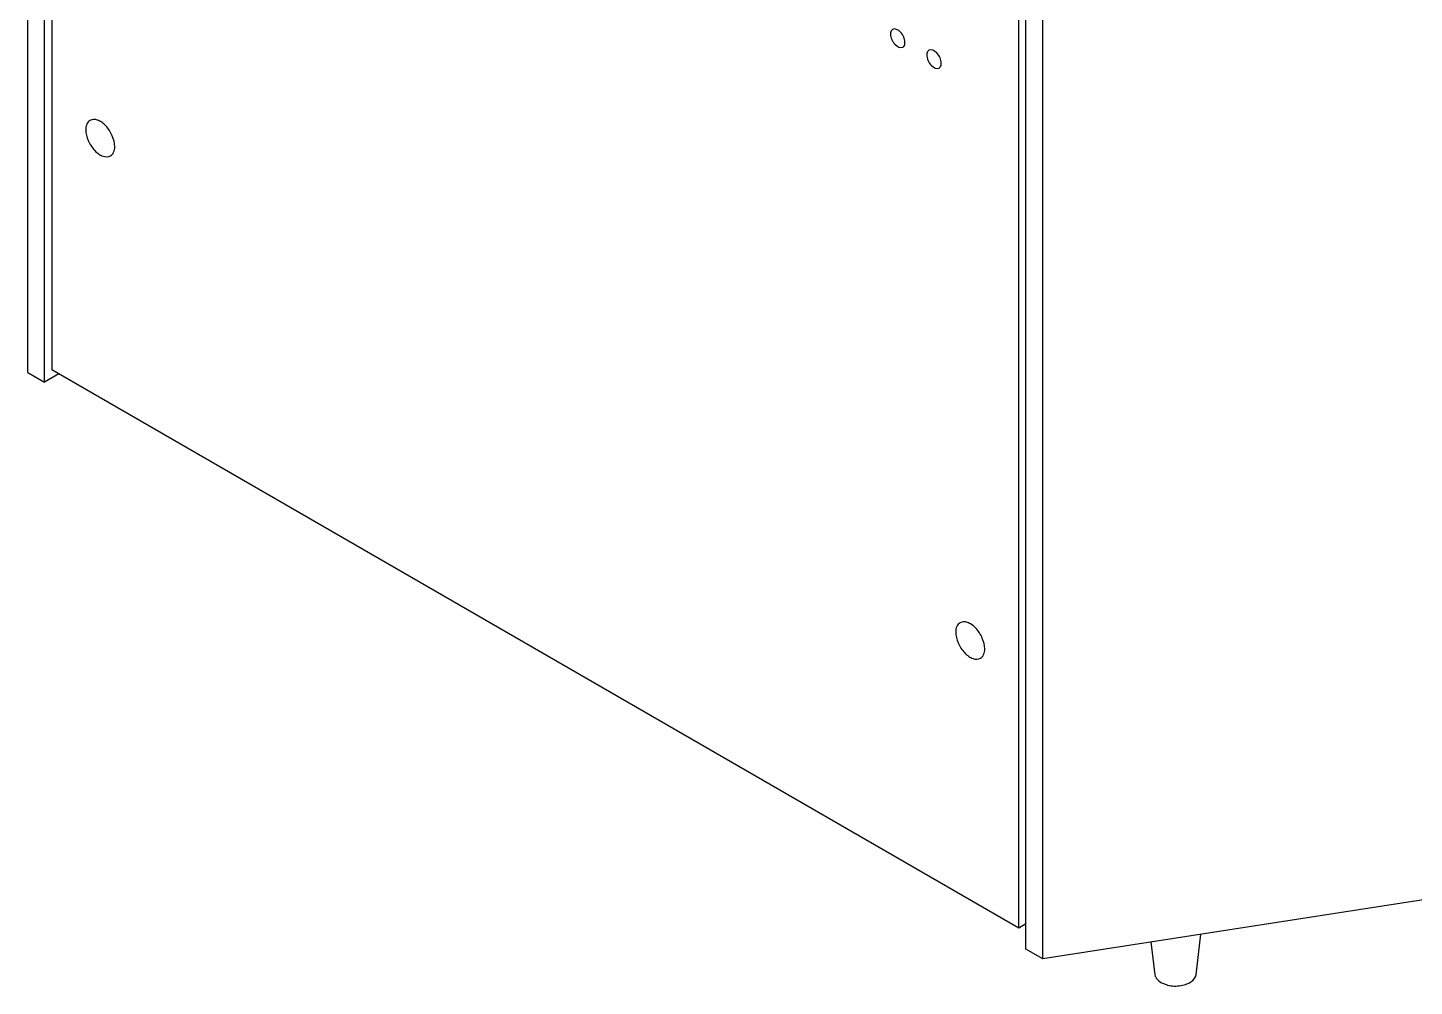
# Model space of a CAD drawing. Header units: millimetres. Extents: x 0 to 1189, y 0 to 841.
# Drawn here: x 290.1 to 425.3, y 234 to 327.4 of the extents above; entities that cross this region are included whole.
import ezdxf

# ---------------------------------------------------------------- set-up
doc = ezdxf.new("R2010")
doc.units = ezdxf.units.MM
doc.header["$LTSCALE"] = 65.395
doc.layers.get('0').update_dxf_attribs({"linetype": 'CONTINUOUS'})
doc.layers.add('AXIS', color=7, linetype='CONTINUOUS')
doc.layers.add('SURFACES', color=7, linetype='CONTINUOUS')

msp = doc.modelspace()

# ---------------------------------------------------------------- linework, layer by layer
at = {"color": 7, "linetype": 'Continuous'}
for p, q in [((290.05, 293.82), (290.05, 571.43)), ((291.68, 292.87), (291.68, 570.48)), ((292.39, 569.26), (292.39, 294.1)), ((386.71, 239.65), (386.71, 514.81)), ((290.05, 293.82), (291.68, 292.87)), ((293.1, 293.69), (291.68, 292.87)), ((386.71, 239.65), (292.39, 294.1)), ((387.41, 240.05), (386.71, 239.65))]:
    msp.add_line(p, q, dxfattribs=at)
at = {"layer": 'AXIS', "color": 7, "linetype": 'Continuous'}
for p, q in [((400.01, 235.08), (399.63, 238.3)), ((404, 235.08), (404.47, 239.05))]:
    msp.add_line(p, q, dxfattribs=at)
for points, knots in [([(374.4, 327.29), (374.37, 327.27), (374.24, 327.16), (374.2, 326.97), (374.2, 326.84)], [0, 0, 0, 0, 0.220867, 1, 1, 1, 1]), ([(375.61, 326.02), (375.61, 326.2), (375.51, 326.57), (375.19, 327.1), (374.64, 327.43), (374.4, 327.29)], [0, 0, 0, 0, 0.277753, 0.577543, 1, 1, 1, 1]), ([(374.2, 326.84), (374.2, 326.66), (374.3, 326.28), (374.62, 325.76), (375.17, 325.43), (375.4, 325.56)], [0, 0, 0, 0, 0.277753, 0.577543, 1, 1, 1, 1]), ([(375.4, 325.56), (375.44, 325.58), (375.57, 325.69), (375.61, 325.88), (375.61, 326.02)], [0, 0, 0, 0, 0.220867, 1, 1, 1, 1]), ([(377.94, 325.25), (377.91, 325.23), (377.77, 325.12), (377.73, 324.93), (377.73, 324.79)], [0, 0, 0, 0, 0.220867, 1, 1, 1, 1]), ([(377.73, 324.79), (377.73, 324.62), (377.84, 324.24), (378.15, 323.71), (378.71, 323.38), (378.94, 323.52)], [0, 0, 0, 0, 0.277753, 0.577543, 1, 1, 1, 1]), ([(379.15, 323.98), (379.15, 324.16), (379.04, 324.53), (378.73, 325.06), (378.17, 325.39), (377.94, 325.25)], [0, 0, 0, 0, 0.277753, 0.577543, 1, 1, 1, 1]), ([(378.94, 323.52), (378.97, 323.54), (379.11, 323.65), (379.15, 323.84), (379.15, 323.98)], [0, 0, 0, 0, 0.220867, 1, 1, 1, 1]), ([(296.12, 318.41), (296.07, 318.38), (295.85, 318.21), (295.75, 317.92), (295.72, 317.71)], [0, 0, 0, 0, 0.227777, 1, 1, 1, 1]), ([(298.54, 315.86), (298.54, 316.22), (298.34, 316.96), (297.83, 317.75), (297.29, 318.23), (296.79, 318.51), (296.33, 318.53), (296.12, 318.41)], [0, 0, 0, 0, 0.271099, 0.563793, 0.698524, 0.816708, 1, 1, 1, 1]), ([(295.71, 317.49), (295.71, 317.14), (295.91, 316.4), (296.41, 315.61), (296.96, 315.13), (297.46, 314.85), (297.91, 314.83), (298.12, 314.95)], [0, 0, 0, 0, 0.271099, 0.563793, 0.698524, 0.816708, 1, 1, 1, 1]), ([(298.12, 314.95), (298.26, 315.02), (298.49, 315.32), (298.54, 315.67), (298.54, 315.86)], [0, 0, 0, 0, 0.44925, 1, 1, 1, 1]), ([(380.98, 269.42), (380.84, 269.34), (380.61, 269.05), (380.56, 268.7), (380.56, 268.51)], [0, 0, 0, 0, 0.44925, 1, 1, 1, 1]), ([(383.39, 266.87), (383.39, 267.23), (383.19, 267.97), (382.69, 268.76), (382.14, 269.24), (381.64, 269.52), (381.18, 269.54), (380.98, 269.42)], [0, 0, 0, 0, 0.271099, 0.563793, 0.698524, 0.816708, 1, 1, 1, 1]), ([(380.56, 268.51), (380.56, 268.15), (380.76, 267.41), (381.26, 266.62), (381.81, 266.14), (382.31, 265.86), (382.77, 265.84), (382.98, 265.96)], [0, 0, 0, 0, 0.271099, 0.563793, 0.698524, 0.816708, 1, 1, 1, 1]), ([(382.98, 265.96), (383.11, 266.03), (383.34, 266.33), (383.39, 266.68), (383.39, 266.87)], [0, 0, 0, 0, 0.44925, 1, 1, 1, 1]), ([(400.18, 234.69), (400.39, 234.41), (401.14, 234.03), (402.14, 233.95), (402.97, 234.12), (403.59, 234.39), (403.97, 234.8), (404, 235.08)], [0, 0, 0, 0, 0.237661, 0.531446, 0.675872, 0.805033, 1, 1, 1, 1])]:
    msp.add_open_spline(points, degree=3, knots=knots, dxfattribs=at)
for points in [[(295.72, 317.71), (295.71, 317.64), (295.71, 317.57), (295.71, 317.49)], [(400.07, 234.86), (400.04, 234.92), (400.02, 235), (400.01, 235.07)], [(400.07, 234.86), (400.1, 234.8), (400.14, 234.74), (400.18, 234.69)]]:
    msp.add_open_spline(points, degree=3, dxfattribs=at)
at = {"layer": 'SURFACES', "color": 7, "linetype": 'Continuous'}
for p, q in [((389.05, 236.66), (389.05, 517.54)), ((387.41, 237.6), (387.41, 515.21)), ((454.51, 246.79), (389.05, 236.66)), ((389.05, 236.66), (387.41, 237.6))]:
    msp.add_line(p, q, dxfattribs=at)

doc.saveas('drawing.dxf')
